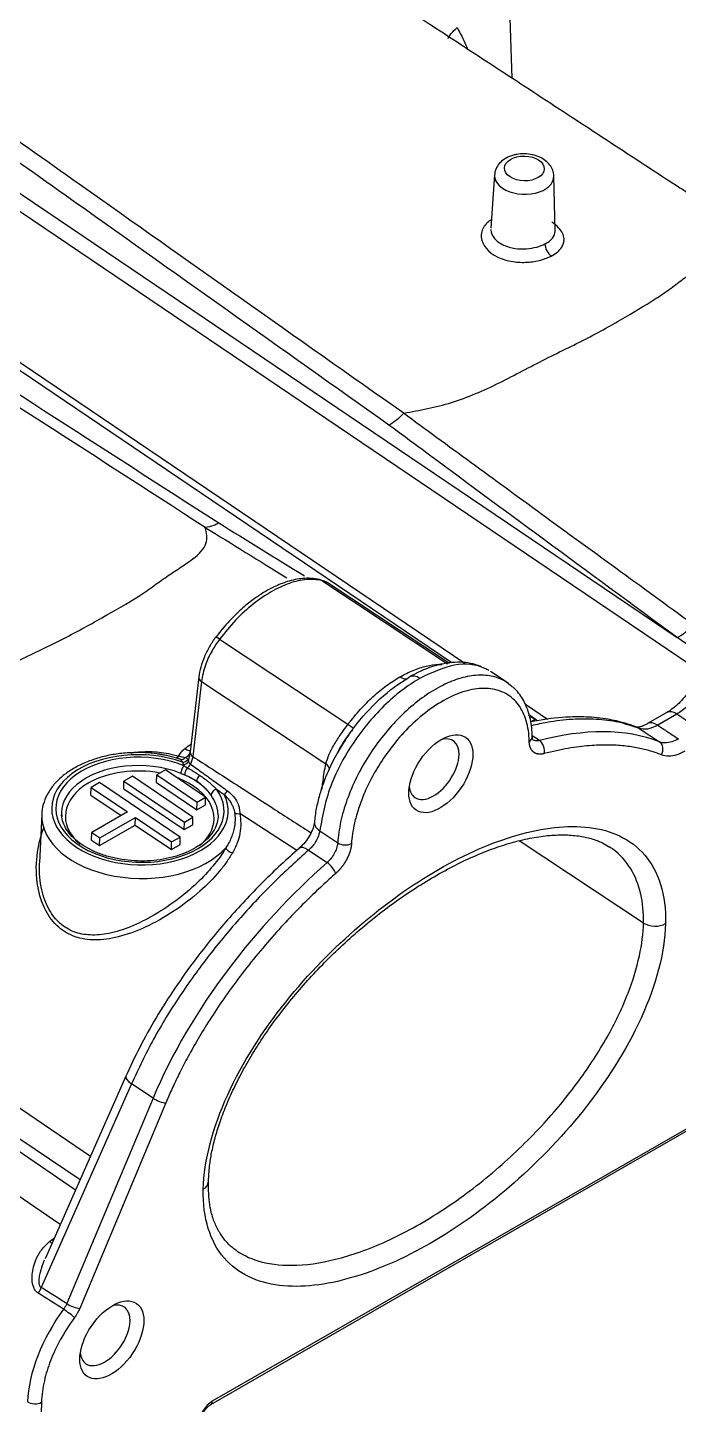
# Model space of a CAD drawing. Header units: millimetres. Extents: x -16190 to -8852, y -6844 to 7484.
# Drawn here: x -15997.5 to -15957.4, y 6532.1 to 6616.9 of the extents above; entities that cross this region are included whole.
import ezdxf

# ---------------------------------------------------------------- set-up
doc = ezdxf.new("R2010")
doc.units = ezdxf.units.MM
doc.layers.add('90', color=7, linetype='Continuous', true_color=0xffffff)

# ---------------------------------------------------------------- blocks, each defined once
blk = doc.blocks.new('54475777777')
at = {"layer": '90', "color": 7, "linetype": 'Continuous'}
for p, q in [((395.235, 501.385), (394.89, 511.781)), ((360.503, 501.868), (403.708, 472.659)), ((359.957, 501.301), (405.007, 470.846)), ((392.141, 471.359), (353.213, 497.677)), ((392.795, 471.333), (353.747, 497.731)), ((394.328, 496.441), (394.142, 493.689)), ((397.437, 493.539), (397.375, 496.372)), ((385.456, 475.594), (391.919, 471.317)), ((392.009, 471.334), (385.739, 475.484)), ((380.2, 472.573), (386.8, 468.204)), ((379.137, 470.636), (378.693, 466.785)), ((379.272, 470.404), (378.828, 466.552)), ((379.272, 470.404), (385.663, 466.174)), ((394.974, 470.351), (394.114, 470.92)), ((397.052, 468.455), (395.918, 469.222)), ((396.417, 468.468), (396.093, 468.688)), ((403.179, 468.811), (402.191, 468.243)), ((403.698, 468.724), (402.71, 468.156)), ((396.635, 467.369), (396.263, 467.615)), ((401.747, 467.992), (402.798, 467.3)), ((375.732, 465.535), (375.293, 465.282)), ((378.834, 463.437), (375.732, 465.535)), ((376.971, 465.213), (376.98, 465.605)), ((377.419, 465.858), (376.98, 465.605)), ((376.98, 465.605), (379.048, 464.207)), ((379.487, 464.459), (377.419, 465.858)), ((373.598, 464.567), (373.607, 464.96)), ((374.045, 465.212), (373.607, 464.96)), ((373.607, 464.96), (375.468, 463.701)), ((378.181, 462.416), (374.045, 465.212)), ((375.285, 464.89), (375.293, 465.282)), ((375.285, 464.89), (378.387, 462.793)), ((375.293, 465.282), (378.396, 463.185)), ((376.971, 465.213), (379.039, 463.815)), ((373.598, 464.567), (375.149, 463.518)), ((379.039, 463.815), (379.048, 464.207)), ((379.039, 463.815), (379.478, 464.067)), ((379.048, 464.207), (379.487, 464.459)), ((379.478, 464.067), (379.487, 464.459)), ((371.074, 463.586), (370.961, 461.089)), ((375.468, 463.701), (373.64, 462.651)), ((374.054, 462.371), (375.882, 463.422)), ((375.873, 463.029), (375.882, 463.422)), ((375.882, 463.422), (377.743, 462.163)), ((378.396, 463.185), (378.834, 463.437)), ((378.825, 463.045), (378.834, 463.437)), ((384.177, 461.728), (381.24, 463.625)), ((373.631, 462.258), (373.64, 462.651)), ((373.64, 462.651), (374.054, 462.371)), ((374.045, 461.978), (375.873, 463.029)), ((375.873, 463.029), (377.734, 461.771)), ((378.387, 462.793), (378.396, 463.185)), ((378.387, 462.793), (378.825, 463.045)), ((385.349, 462.725), (386.271, 462.115)), ((373.631, 462.258), (374.045, 461.978)), ((374.045, 461.978), (374.054, 462.371)), ((377.734, 461.771), (377.743, 462.163)), ((377.734, 461.771), (378.173, 462.023)), ((377.743, 462.163), (378.181, 462.416)), ((378.173, 462.023), (378.181, 462.416)), ((401.978, 457.998), (395.588, 462.216)), ((379.756, 433.267), (428.374, 461.214)), ((428.449, 461.376), (379.831, 433.429)), ((384.768, 461.732), (385.726, 461.098)), ((373.572, 446.012), (362.824, 453.297)), ((375.389, 450.122), (371.245, 440.746)), ((375.675, 449.735), (371.049, 439.27)), ((376.786, 449), (375.675, 449.735)), ((376.786, 449), (372.361, 438.445)), ((377.447, 448.757), (373.023, 438.202)), ((373.038, 444.803), (369.16, 447.433)), ((372.808, 444.282), (368.86, 446.959)), ((372.024, 442.509), (367.03, 445.907)), ((371.057, 433.376), (370.83, 425.93))]:
    blk.add_line(p, q, dxfattribs=at)
for centre, major_axis, ratio in [((395.86, 496.759), (-1.022, 0.023), 0.624166), ((391.567, 465.666), (-1.266, -1.873), 0.560789), ((374.672, 436.584), (-1.266, -1.873), 0.560789)]:
    blk.add_ellipse(centre, major_axis=major_axis, ratio=ratio, dxfattribs=at)
for centre, major_axis, ratio, start_param, end_param in [((395.851, 496.38), (-1.524, 0.035), 0.624166, 0, 0.7702), ((395.851, 496.38), (-1.524, 0.035), 0.624166, 6.254243, 6.283185), ((395.851, 496.38), (-1.524, 0.035), 0.624166, 0.7702, 3.169592), ((397.263, 492.663), (-0.235, 0.444), 0.568297, 0.786096, 2.334232), ((385.234, 475.152), (-0.112, -0.49), 0.815362, 2.846718, 3.183054), ((403.744, 474.229), (-1.19, -1.62), 0.583177, 0.876261, 1.441621), ((380.415, 472.382), (0.402, -0.302), 0.055573, 2.177706, 3.144627), ((379.636, 470.579), (0.499, -0.058), 0.584057, 3.143863, 3.965655), ((389.478, 471.273), (-0.401, 0.697), 0.543997, 2.314977, 2.970934), ((396.453, 470.038), (1.062, 1.706), 0.537408, 3.806234, 3.974853), ((402.692, 467.371), (0.501, -0.871), 0.543997, 2.30276, 3.142429), ((403.68, 467.939), (0.501, -0.871), 0.543997, 2.30276, 3.163739), ((386.456, 468.509), (-0.642, 0.484), 0.054582, 2.177785, 3.125672), ((391.223, 465.899), (-0.985, -1.457), 0.560789, 2.424716, 3.739865), ((395.766, 467.556), (-0.502, -0.009), 0.647413, 2.314733, 3.139387), ((401.25, 467.124), (-0.371, -0.934), 0.831757, 2.971773, 3.225625), ((376.113, 463.814), (4.53, -0.103), 0.624166, 1.079011, 6.601714), ((378.316, 467.521), (-0.491, 0.636), 0.415239, 2.261146, 2.817836), ((396.527, 466.93), (0.127, -0.486), 0.697952, 0.899581, 2.482098), ((402.549, 466.866), (-0.189, -0.466), 0.82216, 1.398099, 2.977954), ((376.113, 463.814), (4.32, -0.098), 0.624166, 1.033101, 6.722603), ((376.108, 463.578), (4.019, -0.091), 0.624166, 1.033097, 2.524281), ((378.054, 466.78), (0.086, 0.289), 0.43356, 3.258313, 4.051573), ((378.249, 466.682), (0.234, 0.191), 0.888767, 3.893502, 4.8344), ((378.314, 466.493), (0.294, 0.068), 0.771438, 4.516748, 5.575032), ((378.354, 466.371), (0.278, 0.117), 0.752301, 4.386611, 5.511535), ((377.921, 466.986), (-0.767, 0.24), 0.645488, 2.503538, 3.164939), ((378.519, 466.178), (0.172, 0.248), 0.568379, 4.18525, 5.029981), ((379.192, 466.727), (0.499, -0.058), 0.584057, 3.141602, 3.965656), ((385.081, 465.894), (-0.787, 0.165), 0.634335, 3.51835, 4.021388), ((391.223, 465.899), (-0.985, -1.457), 0.560789, 0.853919, 2.424716), ((376.104, 463.421), (3.818, -0.087), 0.624166, 1.308885, 2.339229), ((376.104, 463.421), (3.818, -0.087), 0.624166, 0.957616, 1.065314), ((378.373, 465.844), (0.112, 0.28), 0.400145, 0.749215, 2.320018), ((376.108, 463.578), (4.019, -0.091), 0.624166, 0.439417, 0.975546), ((378.589, 465.76), (0.115, 0.279), 0.463933, 0.931785, 2.332257), ((379.252, 465.415), (0.168, 0.251), 0.564359, 1.20902, 2.422148), ((376.104, 463.421), (3.818, -0.087), 0.624166, 2.339229, 3.790547), ((376.108, 463.578), (4.019, -0.091), 0.624166, 2.524281, 3.230313), ((376.104, 463.421), (3.818, -0.087), 0.624166, 0.7702, 0.957616), ((376.104, 463.421), (3.818, -0.087), 0.624166, 0, 0.7702), ((380.044, 464.636), (0.245, 0.176), 0.707068, 1.081484, 2.652281), ((380.441, 464.837), (0.173, 0.247), 0.570845, 4.00521, 4.908581), ((391.223, 465.899), (-0.985, -1.457), 0.560789, 5.684903, 6.283185), ((376.108, 463.578), (4.019, -0.091), 0.624166, 0.060976, 0.439417), ((391.223, 465.899), (-0.985, -1.457), 0.560789, 0, 0.853919), ((376.105, 463.428), (5.032, -0.114), 0.624166, 3.130937, 5.799741), ((376.104, 463.421), (3.818, -0.087), 0.624166, 5.660187, 6.283185), ((381.186, 463.825), (0.296, 0.058), 0.687063, 3.815058, 4.76128), ((386.079, 463.111), (1.001, -0.086), 0.614189, 3.14836, 3.949676), ((384.965, 461.092), (0.661, -0.757), 0.341626, 2.225256, 3.147405), ((386.636, 462.308), (0.502, -0.031), 0.59972, 3.935332, 5.506664), ((380.792, 461.777), (0.259, -0.154), 0.463023, 3.577205, 5.259087), ((385.825, 460.778), (0.333, -0.376), 0.345844, 0.640591, 2.223109), ((402.556, 458.339), (0.804, -0.018), 0.624085, 3.924096, 5.482675), ((376.309, 449.715), (0.919, -0.406), 0.291135, 3.139574, 4.08844), ((377.102, 448.99), (0.463, -0.194), 0.278295, 4.082946, 5.659718), ((378.815, 444.692), (0.804, -0.018), 0.624247, 5.482504, 6.29954), ((371.353, 442.185), (-0.499, 0.63), 0.399068, 2.246747, 2.50444), ((370.543, 439.286), (-0.427, -0.681), 0.573986, 1.482748, 1.894174), ((372.409, 437.966), (0.404, -0.299), 0.063496, 0.596708, 2.185642), ((372.678, 438.435), (0.463, -0.194), 0.278295, 4.082946, 5.659718), ((374.327, 436.817), (-0.985, -1.457), 0.560789, 2.424716, 3.739865), ((374.327, 436.817), (-0.985, -1.457), 0.560789, 0.853919, 2.424716), ((374.327, 436.817), (-0.985, -1.457), 0.560789, 5.684903, 6.283185), ((374.327, 436.817), (-0.985, -1.457), 0.560789, 0, 0.853919), ((370.712, 433.609), (0.502, -0.015), 0.619489, 3.90259, 5.487454), ((379.815, 432.722), (0.507, 0.749), 0.560789, 0.85392, 2.424716), ((379.555, 433.615), (0.2, -0.349), 0.543997, 0.007729, 0.731964)]:
    blk.add_ellipse(centre, major_axis=major_axis, ratio=ratio, start_param=start_param, end_param=end_param, dxfattribs=at)
for points, degree in [([(403.331, 496.084), (389.345, 505.241)], 1), ([(408.047, 493.063), (403.251, 496.136)], 1), ([(389.656, 484.178), (389.427, 483.924), (389.166, 483.714), (388.906, 483.575)], 3), ([(404.527, 473.333), (401.828, 475.294), (396.65, 479.064), (391.91, 482.528), (389.65, 484.183)], 3), ([(389.677, 484.188), (389.67, 484.185), (389.663, 484.181), (389.656, 484.178)], 3), ([(379.47, 478.322), (380.838, 477.474), (382.235, 476.607), (383.661, 475.722)], 3), ([(380.162, 478.548), (381.601, 477.661), (383.069, 476.752), (384.569, 475.824)], 3), ([(385.72, 475.493), (385.638, 475.537), (385.547, 475.566), (385.456, 475.594)], 3), ([(405.45, 471.447), (404.869, 471.852), (404.289, 472.256), (403.708, 472.659)], 3), ([(387.097, 468.024), (387.919, 469.114), (388.926, 470.035), (389.921, 470.607)], 3), ([(389.976, 470.646), (389.956, 470.635), (389.938, 470.622), (389.921, 470.607)], 3), ([(390.486, 470.566), (390.313, 470.68), (390.112, 470.719), (389.976, 470.646)], 3), ([(395.065, 470.265), (394.947, 470.369)], 1), ([(396.11, 467.323), (396.103, 467.716), (395.999, 468.417), (395.598, 469.247), (394.969, 469.813), (394.149, 470.081), (393.183, 470.037), (392.127, 469.683), (391.032, 469.036), (389.987, 468.147), (389.119, 467.172), (388.444, 466.218), (387.936, 465.326), (387.562, 464.51), (387.301, 463.779), (387.127, 463.132), (387.024, 462.565), (386.99, 462.231), (386.98, 462.075)], 3), ([(395.064, 470.288), (395.035, 470.31), (395.005, 470.331), (394.974, 470.351)], 3), ([(396.078, 468.68), (396.191, 468.609), (396.304, 468.539), (396.417, 468.468)], 3), ([(396.417, 468.468), (396.457, 468.443), (396.496, 468.417), (396.536, 468.391)], 3), ([(402.19, 468.242), (401.723, 467.982), (401.553, 468.081)], 2), ([(404.731, 468.007), (404.621, 468.084), (404.398, 468.239), (404.053, 468.478), (403.817, 468.642), (403.698, 468.724)], 3), ([(386.893, 467.741), (386.961, 467.835), (387.029, 467.93), (387.097, 468.024)], 3), ([(396.299, 467.405), (396.279, 467.402), (396.268, 467.565)], 2), ([(402.798, 467.3), (401.059, 468.006), (398.908, 467.962), (396.635, 467.369)], 3), ([(402.71, 468.156), (402.881, 468.043), (403.23, 467.814), (403.59, 467.577), (403.773, 467.456)], 3), ([(378.425, 466.958), (378.53, 467.036), (378.634, 467.113), (378.739, 467.191)], 3), ([(378.615, 466.31), (378.669, 466.534), (378.675, 466.7), (378.703, 466.827)], 3), ([(402.894, 466.633), (402.717, 466.705), (402.342, 466.837), (401.724, 466.993), (400.995, 467.106), (400.167, 467.154), (399.217, 467.122), (398.134, 466.988), (397.31, 466.811), (396.872, 466.697)], 3), ([(404.109, 466.831), (403.965, 466.748), (403.683, 466.621), (403.27, 466.545), (403.014, 466.584), (402.894, 466.633)], 3), ([(377.011, 466.682), (377.16, 466.665), (377.308, 466.643), (377.453, 466.615)], 3), ([(377.984, 466.488), (378.003, 466.483), (378.038, 466.472), (378.082, 466.457), (378.121, 466.442), (378.157, 466.425), (378.182, 466.409), (378.194, 466.401)], 3), ([(378.309, 466.257), (378.312, 466.244), (378.32, 466.216), (378.333, 466.176), (378.343, 466.149), (378.349, 466.136)], 3), ([(378.349, 466.136), (378.353, 466.126), (378.362, 466.107), (378.373, 466.089), (378.379, 466.079)], 3), ([(378.572, 466.397), (378.576, 466.388), (378.584, 466.369), (378.599, 466.339), (378.609, 466.319), (378.615, 466.31)], 3), ([(378.694, 466.739), (378.657, 466.573)], 1), ([(378.828, 466.552), (378.813, 466.437), (378.772, 466.301), (378.706, 466.163)], 3), ([(378.706, 466.163), (378.917, 466.012), (379.339, 465.709), (379.974, 465.251), (380.4, 464.943), (380.613, 464.788)], 3), ([(378.379, 466.079), (378.437, 466.043), (378.496, 466.006), (378.554, 465.969)], 3), ([(378.554, 465.969), (378.62, 465.934), (378.754, 465.86), (378.958, 465.739), (379.105, 465.643), (379.18, 465.592)], 3), ([(379.18, 465.592), (379.24, 465.551), (379.355, 465.469), (379.511, 465.349), (379.65, 465.236), (379.781, 465.123), (379.911, 465.005), (380.003, 464.917), (380.049, 464.872)], 3), ([(380.049, 464.872), (380.114, 464.827), (380.242, 464.737), (380.371, 464.647), (380.436, 464.601)], 3), ([(400.221, 461.914), (400.211, 461.921), (400.2, 461.927), (400.19, 461.934)], 3), ([(386.17, 460.545), (385.955, 460.355), (385.493, 459.937), (384.693, 459.174), (383.819, 458.285), (382.897, 457.277), (381.949, 456.157), (381.02, 454.959), (380.203, 453.804), (379.524, 452.76), (378.951, 451.8), (378.467, 450.921), (378.061, 450.12), (377.722, 449.397), (377.533, 448.962), (377.447, 448.757)], 3), ([(372.361, 438.445), (372.157, 438.574), (371.734, 438.84), (371.282, 439.124), (371.049, 439.27)], 3), ([(372.192, 438.159), (371.759, 438.433), (371.327, 438.707), (370.894, 438.982)], 3), ([(372.192, 438.159), (371.093, 436.675), (370.386, 434.858), (370.342, 433.406)], 3), ([(372.361, 438.445), (372.35, 438.421), (372.327, 438.371), (372.287, 438.298), (372.242, 438.228), (372.209, 438.182), (372.192, 438.159)], 3), ([(373.023, 438.202), (373, 438.148), (372.949, 438.04), (372.859, 437.883), (372.791, 437.782), (372.754, 437.733)], 3), ([(372.754, 437.733), (372.465, 437.343), (371.982, 436.571), (371.496, 435.505), (371.18, 434.496), (371.068, 433.749), (371.057, 433.376)], 3)]:
    blk.add_open_spline(points, degree=degree, dxfattribs=at)
for points, degree, knots in [([(391.95, 503.438), (391.969, 503.49), (392.069, 503.692), (392.26, 503.867), (392.403, 503.997)], 3, [0, 0, 0, 0, 0.252022, 1, 1, 1, 1]), ([(392.402, 503.997), (392.565, 503.7), (392.753, 503.353), (392.903, 502.993), (392.923, 502.942)], 3, [0, 0, 0, 0, 0.859037, 1, 1, 1, 1]), ([(362.671, 503.27), (366.111, 500.835), (369.552, 498.402), (378.552, 492.04), (384.113, 488.113), (389.677, 484.188)], 3, [0, 0, 0, 0, 0.382475, 0.382475, 1, 1, 1, 1]), ([(388.906, 483.575), (383.358, 487.51), (377.813, 491.446), (368.837, 497.826), (365.404, 500.269), (361.972, 502.712)], 3, [0, 0, 0, 0, 0.617318, 0.617318, 1, 1, 1, 1]), ([(395.308, 497.442), (395.235, 497.423), (395.035, 497.357), (394.754, 497.202), (394.511, 496.961), (394.368, 496.702), (394.339, 496.524), (394.336, 496.442)], 3, [0, 0, 0, 0, 0.140465, 0.400195, 0.623759, 0.834947, 1, 1, 1, 1]), ([(397.373, 496.372), (397.37, 496.476), (397.335, 496.672), (397.183, 496.944), (396.952, 497.172), (396.648, 497.352), (396.28, 497.472), (395.873, 497.52), (395.543, 497.495), (395.36, 497.455), (395.308, 497.442)], 3, [0, 0, 0, 0, 0.122161, 0.245321, 0.371848, 0.506995, 0.649762, 0.794965, 0.941375, 1, 1, 1, 1]), ([(379.465, 478.318), (373.486, 482.178), (367.505, 486.036), (358.043, 492.132), (354.565, 494.372), (351.086, 496.61)], 3, [0, 0, 0, 0, 0.632539, 0.632539, 1, 1, 1, 1]), ([(351.744, 496.832), (355.23, 494.594), (358.715, 492.354), (368.191, 486.261), (374.178, 482.406), (380.162, 478.548)], 3, [0, 0, 0, 0, 0.367659, 0.367659, 1, 1, 1, 1]), ([(389.677, 484.188), (390.079, 484.262), (390.886, 484.409), (392.544, 484.818), (394.618, 485.724), (396.93, 486.997), (399.291, 488.098), (401.29, 489.27), (402.747, 490.134), (403.643, 490.8), (404.147, 491.177), (404.564, 491.443), (404.975, 491.697), (405.635, 492.147), (405.988, 492.908), (405.725, 493.703), (405.502, 494.137), (405.411, 494.281)], 3, [0, 0, 0, 0, 0.045321, 0.090993, 0.184235, 0.279988, 0.375965, 0.471021, 0.563142, 0.607357, 0.651144, 0.673115, 0.695213, 0.74007, 0.836109, 0.944074, 1, 1, 1, 1]), ([(394.132, 494.111), (394.09, 494.083), (393.957, 493.987), (393.786, 493.789), (393.656, 493.516), (393.597, 492.939), (394.162, 492.256), (395.221, 491.95), (396.009, 491.916), (396.709, 492.024), (397.07, 492.183), (397.243, 492.26)], 3, [0, 0, 0, 0, 0.030177, 0.100006, 0.172611, 0.245479, 0.531293, 0.668888, 0.785826, 0.897352, 1, 1, 1, 1]), ([(397.243, 492.26), (397.354, 492.326), (397.579, 492.461), (397.748, 492.662), (397.835, 492.819), (397.888, 492.96), (397.922, 493.26), (397.735, 493.645), (397.405, 493.912), (397.267, 494)], 3, [0, 0, 0, 0, 0.142797, 0.291291, 0.348671, 0.406172, 0.521048, 0.826577, 1, 1, 1, 1]), ([(394.141, 493.622), (394.141, 493.616), (394.149, 493.459), (394.277, 493.149), (394.741, 492.803), (395.349, 492.631), (395.959, 492.614), (396.502, 492.701), (396.783, 492.824), (396.918, 492.883)], 3, [0, 0, 0, 0, 0.006864, 0.196652, 0.386448, 0.565023, 0.717807, 0.864669, 1, 1, 1, 1]), ([(396.918, 492.883), (396.992, 492.925), (397.146, 493.014), (397.369, 493.23), (397.447, 493.433), (397.435, 493.577), (397.433, 493.593)], 3, [0, 0, 0, 0, 0.219277, 0.459261, 0.937864, 1, 1, 1, 1]), ([(403.708, 472.659), (401.356, 474.387), (396.82, 477.724), (392.026, 481.265), (389.466, 483.16), (388.906, 483.575)], 3, [0, 0, 0, 0, 0.437815, 0.875629, 1, 1, 1, 1]), ([(365.491, 469.53), (366.154, 469.713), (367.241, 470.08), (368.643, 470.807), (369.769, 471.437), (370.918, 471.988), (372.448, 472.712), (374.205, 473.701), (375.816, 474.611), (376.859, 475.34), (377.562, 475.85), (378.249, 476.294), (379.043, 476.83), (379.531, 477.351), (379.569, 477.91), (379.5, 478.182), (379.465, 478.318)], 3, [0, 0, 0, 0, 0.08944, 0.146934, 0.203636, 0.259409, 0.31524, 0.430724, 0.547863, 0.606164, 0.66435, 0.722108, 0.779102, 0.890398, 0.94532, 1, 1, 1, 1]), ([(379.47, 478.322), (379.468, 478.322), (379.467, 478.322), (379.465, 478.321), (379.465, 478.32), (379.465, 478.319), (379.465, 478.318), (379.465, 478.318)], 3, [0, 0, 0, 0, 0.313798, 0.313798, 0.72875, 0.72875, 1, 1, 1, 1]), ([(380.162, 478.548), (380.148, 478.54), (380.134, 478.531), (380.05, 478.482), (379.98, 478.447), (379.757, 478.353), (379.605, 478.32), (379.47, 478.322)], 3, [0, 0, 0, 0, 0.058686, 0.058686, 0.345305, 0.345305, 1, 1, 1, 1]), ([(385.329, 475.645), (385.056, 475.704), (384.53, 475.735), (383.732, 475.572), (383.053, 475.302), (382.484, 474.993), (381.945, 474.634), (381.354, 474.163), (380.67, 473.5), (380.219, 472.959), (379.987, 472.648)], 3, [0, 0, 0, 0, 0.169276, 0.313356, 0.432588, 0.527446, 0.61283, 0.719592, 0.848685, 1, 1, 1, 1]), ([(385.456, 475.594), (385.201, 475.627), (384.689, 475.692), (383.797, 475.48), (382.862, 475.052), (381.92, 474.402), (381.007, 473.575), (380.469, 472.907), (380.2, 472.573)], 3, [0, 0, 0, 0, 0.166677, 0.333344, 0.500005, 0.666664, 0.833328, 1, 1, 1, 1]), ([(380.013, 472.684), (379.894, 472.525), (379.678, 472.199), (379.413, 471.674), (379.224, 471.142), (379.157, 470.803), (379.137, 470.636)], 3, [0, 0, 0, 0, 0.247832, 0.4971, 0.747815, 1, 1, 1, 1]), ([(380.2, 472.573), (380.067, 472.38), (379.775, 471.956), (379.422, 471.196), (379.325, 470.681), (379.272, 470.404)], 3, [0, 0, 0, 0, 0.276807, 0.610203, 1, 1, 1, 1]), ([(389.47, 470.64), (389.698, 470.761), (390.159, 471.004), (390.831, 471.214), (391.321, 471.287), (391.578, 471.279), (391.634, 471.275)], 3, [0, 0, 0, 0, 0.298616, 0.602628, 0.912046, 1, 1, 1, 1]), ([(393.661, 471.157), (393.556, 471.203), (393.133, 471.356), (392.294, 471.442), (391.126, 471.217), (390.335, 470.857), (389.93, 470.62)], 3, [0, 0, 0, 0, 0.101082, 0.392739, 0.692969, 1, 1, 1, 1]), ([(394.04, 470.967), (393.973, 471.007), (393.475, 471.269), (392.337, 471.423), (391.092, 470.847), (390.486, 470.566)], 3, [0, 0, 0, 0, 0.077359, 0.550381, 1, 1, 1, 1]), ([(390.486, 470.566), (390.178, 470.372), (389.555, 469.979), (388.631, 469.164), (387.743, 468.192), (386.787, 466.871), (385.756, 464.959), (385.497, 463.536), (385.349, 462.725)], 3, [0, 0, 0, 0, 0.12233, 0.248077, 0.377244, 0.509835, 0.720518, 1, 1, 1, 1]), ([(394.974, 470.351), (394.885, 470.41), (394.578, 470.581), (393.984, 470.746), (393.154, 470.73), (392.252, 470.495), (391.312, 470.049), (390.367, 469.41), (389.453, 468.601), (388.602, 467.65), (387.846, 466.594), (387.211, 465.469), (386.724, 464.319), (386.386, 463.176), (386.309, 462.469), (386.271, 462.115)], 3, [0, 0, 0, 0, 0.035663, 0.116051, 0.196444, 0.276841, 0.357244, 0.437649, 0.518048, 0.598424, 0.678775, 0.759103, 0.839413, 0.919711, 1, 1, 1, 1]), ([(386.8, 468.204), (387.007, 468.462), (387.416, 468.975), (388.091, 469.639), (388.779, 470.211), (389.241, 470.498), (389.47, 470.64)], 3, [0, 0, 0, 0, 0.256988, 0.509312, 0.756981, 1, 1, 1, 1]), ([(396.268, 467.565), (396.262, 467.878), (396.198, 468.469), (395.939, 469.257), (395.557, 469.869), (395.227, 470.157), (395.065, 470.265)], 3, [0, 0, 0, 0, 0.261699, 0.525536, 0.790693, 1, 1, 1, 1]), ([(404.347, 469.948), (404.262, 469.823), (404.083, 469.586), (403.788, 469.269), (403.483, 469.005), (403.28, 468.869), (403.179, 468.81)], 3, [0, 0, 0, 0, 0.253942, 0.505258, 0.75394, 1, 1, 1, 1]), ([(404.695, 469.687), (404.545, 469.491), (404.242, 469.095), (403.881, 468.849), (403.698, 468.724)], 3, [0, 0, 0, 0, 0.49477, 1, 1, 1, 1]), ([(401.588, 468.068), (401.223, 468.211), (400.49, 468.43), (399.342, 468.585), (398.066, 468.598), (397.011, 468.483), (396.332, 468.358), (396.191, 468.33)], 3, [0, 0, 0, 0, 0.235883, 0.454861, 0.657007, 0.928944, 1, 1, 1, 1]), ([(401.747, 467.992), (401.401, 468.109), (400.71, 468.343), (399.556, 468.485), (398.33, 468.479), (397.213, 468.351), (396.498, 468.197), (396.228, 468.134)], 3, [0, 0, 0, 0, 0.215691, 0.43184, 0.649114, 0.86807, 1, 1, 1, 1]), ([(387.027, 467.924), (386.896, 467.75), (386.622, 467.361), (386.191, 466.649), (385.716, 465.703), (385.366, 464.737), (385.156, 463.854), (385.092, 463.387), (385.074, 463.148)], 3, [0, 0, 0, 0, 0.117091, 0.257237, 0.450325, 0.697276, 0.84172, 1, 1, 1, 1]), ([(385.663, 466.174), (385.713, 466.336), (385.82, 466.678), (386.119, 467.223), (386.459, 467.745), (386.697, 468.065), (386.8, 468.204)], 3, [0, 0, 0, 0, 0.252207, 0.533931, 0.798249, 1, 1, 1, 1]), ([(386.334, 466.874), (386.421, 467.027), (386.599, 467.319), (386.797, 467.605), (386.893, 467.741)], 3, [0, 0, 0, 0, 0.520767, 1, 1, 1, 1]), ([(386.551, 467.236), (386.589, 467.297), (386.694, 467.458), (386.807, 467.617), (386.88, 467.716)], 3, [0, 0, 0, 0, 0.379094, 1, 1, 1, 1]), ([(402.71, 468.156), (402.527, 468.071), (402.165, 467.901), (401.885, 467.962), (401.747, 467.992)], 3, [0, 0, 0, 0, 0.505128, 1, 1, 1, 1]), ([(378.101, 466.573), (378.141, 466.643), (378.221, 466.783), (378.357, 466.9), (378.425, 466.958)], 3, [0, 0, 0, 0, 0.500124, 1, 1, 1, 1]), ([(396.872, 466.697), (396.709, 466.655), (396.434, 466.697), (396.333, 466.777), (396.23, 466.86), (396.114, 467.136), (396.11, 467.323)], 2, [0, 0, 0, 0.25, 0.5, 0.5, 0.75, 1, 1, 1]), ([(396.635, 467.369), (396.564, 467.35), (396.446, 467.341), (396.348, 467.375), (396.312, 467.397)], 3, [0, 0, 0, 0, 0.575869, 1, 1, 1, 1]), ([(403.773, 467.456), (403.658, 467.391), (403.425, 467.287), (403.089, 467.228), (402.889, 467.263), (402.798, 467.3)], 3, [0, 0, 0, 0, 0.319593, 0.648568, 1, 1, 1, 1]), ([(377.451, 466.611), (377.25, 466.652), (376.806, 466.723), (376.101, 466.764), (375.358, 466.738), (374.63, 466.641), (373.933, 466.474), (373.28, 466.239), (372.687, 465.941), (372.166, 465.582), (371.732, 465.169), (371.396, 464.711), (371.178, 464.221), (371.078, 463.835), (371.082, 463.619), (371.084, 463.574)], 3, [0, 0, 0, 0, 0.069663, 0.152324, 0.235002, 0.317771, 0.40071, 0.483907, 0.567412, 0.651186, 0.734884, 0.81786, 0.899309, 0.978776, 1, 1, 1, 1]), ([(375.646, 466.733), (375.669, 466.737), (375.829, 466.762), (376.145, 466.798), (376.622, 466.81), (377.096, 466.781), (377.575, 466.711), (377.923, 466.626), (378.101, 466.573)], 3, [0, 0, 0, 0, 0.031383, 0.225107, 0.41883, 0.612553, 0.806277, 1, 1, 1, 1]), ([(377.453, 466.615), (377.46, 466.614), (377.641, 466.579), (377.818, 466.536), (377.984, 466.488)], 3, [0, 0, 0, 0, 0.039203, 1, 1, 1, 1]), ([(378.101, 466.573), (378.17, 466.557), (378.309, 466.525), (378.399, 466.508), (378.445, 466.499)], 3, [0, 0, 0, 0, 0.492027, 1, 1, 1, 1]), ([(378.194, 466.401), (378.207, 466.39), (378.233, 466.367), (378.269, 466.321), (378.295, 466.28), (378.309, 466.257)], 3, [0, 0, 0, 0, 0.30099, 0.63152, 1, 1, 1, 1]), ([(378.445, 466.499), (378.473, 466.492), (378.529, 466.477), (378.557, 466.424), (378.572, 466.397)], 3, [0, 0, 0, 0, 0.492637, 1, 1, 1, 1]), ([(378.615, 466.31), (378.622, 466.282), (378.637, 466.224), (378.683, 466.184), (378.706, 466.163)], 3, [0, 0, 0, 0, 0.486828, 1, 1, 1, 1]), ([(378.828, 466.552), (379.48, 466.131), (380.819, 465.267), (382.842, 463.961), (384.222, 463.07), (384.879, 462.646)], 3, [0, 0, 0, 0, 0.348015, 0.69603, 1, 1, 1, 1]), ([(385.463, 464.87), (385.466, 464.893), (385.484, 465.035), (385.52, 465.313), (385.58, 465.728), (385.632, 466.024), (385.663, 466.174)], 3, [0, 0, 0, 0, 0.061538, 0.374358, 0.687179, 1, 1, 1, 1]), ([(378.215, 465.686), (378.249, 465.672), (378.299, 465.652), (378.363, 465.627), (378.394, 465.615), (378.409, 465.61)], 3, [0, 0, 0, 0, 0.516627, 0.763247, 1, 1, 1, 1]), ([(378.409, 465.61), (378.463, 465.587), (378.57, 465.544), (378.783, 465.444), (378.931, 465.352), (379.033, 465.289)], 3, [0, 0, 0, 0, 0.242718, 0.47697, 1, 1, 1, 1]), ([(379.033, 465.289), (379.088, 465.252), (379.191, 465.178), (379.33, 465.06), (379.453, 464.943), (379.565, 464.823), (379.671, 464.696), (379.737, 464.608), (379.769, 464.563)], 3, [0, 0, 0, 0, 0.181581, 0.351127, 0.509308, 0.66349, 0.823824, 1, 1, 1, 1]), ([(380.613, 464.788), (380.717, 464.702), (380.921, 464.533), (381.124, 464.207), (381.232, 463.891), (381.237, 463.709), (381.24, 463.625)], 3, [0, 0, 0, 0, 0.292527, 0.574792, 0.801827, 1, 1, 1, 1]), ([(380.436, 464.601), (380.497, 464.543), (380.607, 464.427), (380.742, 464.247), (380.842, 464.078), (380.912, 463.922), (380.957, 463.781), (380.974, 463.694), (380.979, 463.653)], 3, [0, 0, 0, 0, 0.219759, 0.414332, 0.586806, 0.739906, 0.876611, 1, 1, 1, 1]), ([(380.115, 463.622), (380.12, 463.594), (380.144, 463.437), (380.092, 463.153), (379.942, 462.774), (379.678, 462.413), (379.319, 462.084), (378.875, 461.794), (378.357, 461.553), (377.778, 461.366), (377.153, 461.239), (376.499, 461.177), (375.834, 461.18), (375.176, 461.251), (374.544, 461.385), (373.956, 461.579), (373.428, 461.826), (372.974, 462.118), (372.607, 462.445), (372.33, 462.796), (372.16, 463.161), (372.085, 463.422), (372.094, 463.561), (372.096, 463.576)], 3, [0, 0, 0, 0, 0.011917, 0.066097, 0.120699, 0.173861, 0.225753, 0.277046, 0.32817, 0.379285, 0.430464, 0.481715, 0.533012, 0.584311, 0.635554, 0.686694, 0.737695, 0.788548, 0.839313, 0.890116, 0.941309, 0.993517, 1, 1, 1, 1]), ([(380.979, 463.653), (380.993, 463.55), (381.007, 463.344), (380.987, 463.036), (380.929, 462.739), (380.837, 462.451), (380.708, 462.161), (380.594, 461.967), (380.527, 461.867)], 3, [0, 0, 0, 0, 0.177952, 0.349177, 0.515669, 0.671125, 0.827306, 1, 1, 1, 1]), ([(381.24, 463.625), (381.265, 463.457), (381.314, 463.124), (381.263, 462.615), (381.131, 462.102), (380.956, 461.768), (380.866, 461.595)], 3, [0, 0, 0, 0, 0.26069, 0.515041, 0.747484, 1, 1, 1, 1]), ([(380.866, 461.595), (380.766, 461.435), (380.564, 461.115), (380.037, 460.443), (379.17, 459.561), (377.866, 458.569), (376.434, 457.76), (375.052, 457.252), (373.83, 457.076), (372.775, 457.232), (371.883, 457.743), (371.192, 458.648), (370.787, 459.935), (370.763, 461.416), (371.004, 462.424), (371.176, 462.889)], 3, [0, 0, 0, 0, 0.035772, 0.071954, 0.154857, 0.249755, 0.348282, 0.437738, 0.515989, 0.586215, 0.654218, 0.727763, 0.812739, 0.910412, 1, 1, 1, 1]), ([(379.367, 444.319), (379.401, 445.811), (379.859, 447.495), (381.387, 450.853), (382.434, 452.474), (384.766, 455.395), (386.063, 456.712), (388.717, 458.99), (390.074, 459.956), (392.829, 461.54), (394.175, 462.13), (396.8, 462.886), (398.066, 463.045), (400.328, 462.766), (401.336, 462.317), (402.744, 460.659), (403.142, 459.458), (403.108, 457.966)], 3, [0, 0, 0, 0, 0.125, 0.125, 0.25, 0.25, 0.375, 0.375, 0.5, 0.5, 0.625, 0.625, 0.75, 0.75, 0.875, 0.875, 1, 1, 1, 1]), ([(385.078, 463.197), (385.068, 463.092), (385.02, 462.874), (384.854, 462.507), (384.605, 462.145), (384.406, 461.939), (384.296, 461.843)], 3, [0, 0, 0, 0, 0.242676, 0.490322, 0.742831, 1, 1, 1, 1]), ([(385.349, 462.725), (385.325, 462.614), (385.283, 462.421), (385.123, 462.135), (384.955, 461.907), (384.829, 461.79), (384.768, 461.732)], 3, [0, 0, 0, 0, 0.32672, 0.570594, 0.791269, 1, 1, 1, 1]), ([(379.642, 444.684), (379.642, 444.739), (379.646, 445.037), (379.691, 445.561), (379.806, 446.292), (379.993, 447.043), (380.249, 447.862), (380.581, 448.728), (380.996, 449.645), (381.482, 450.576), (382.036, 451.516), (382.66, 452.461), (383.352, 453.408), (384.113, 454.353), (384.941, 455.291), (385.832, 456.215), (386.781, 457.117), (387.779, 457.982), (388.813, 458.795), (389.872, 459.547), (390.953, 460.232), (392.042, 460.845), (393.12, 461.37), (394.168, 461.799), (395.176, 462.13), (396.14, 462.363), (397.049, 462.5), (397.886, 462.54), (398.639, 462.487), (399.302, 462.345), (399.82, 462.154), (400.097, 461.986), (400.2, 461.914)], 3, [0, 0, 0, 0, 0.005975, 0.032464, 0.055188, 0.08034, 0.105026, 0.132981, 0.161619, 0.190939, 0.221062, 0.252212, 0.284543, 0.318224, 0.353348, 0.389925, 0.427882, 0.467288, 0.507221, 0.547804, 0.58913, 0.631147, 0.67302, 0.714122, 0.75454, 0.794378, 0.833776, 0.871818, 0.908359, 0.943594, 0.977946, 1, 1, 1, 1]), ([(386.271, 462.115), (386.265, 462.026), (386.227, 461.843), (386.107, 461.569), (385.94, 461.312), (385.802, 461.164), (385.726, 461.098)], 3, [0, 0, 0, 0, 0.270136, 0.509364, 0.740787, 1, 1, 1, 1]), ([(386.98, 462.075), (386.967, 461.87), (386.895, 461.646), (386.831, 461.45), (386.725, 461.252), (386.623, 461.062), (386.49, 460.89), (386.341, 460.696), (386.17, 460.545)], 2, [0, 0, 0, 0.25, 0.25, 0.5, 0.5, 0.75, 0.75, 1, 1, 1]), ([(401.978, 457.998), (401.99, 458.532), (401.888, 459.564), (401.364, 460.873), (400.715, 461.575), (400.284, 461.873), (400.221, 461.914)], 3, [0, 0, 0, 0, 0.291735, 0.602204, 0.942438, 1, 1, 1, 1]), ([(380.527, 461.867), (380.366, 461.591), (379.96, 461.006), (379.147, 460.115), (378.096, 459.212), (376.894, 458.403), (375.678, 457.793), (374.558, 457.436), (373.57, 457.338), (372.711, 457.499), (371.977, 457.939), (371.393, 458.686), (371.012, 459.742), (370.942, 460.589), (370.96, 461.057), (370.961, 461.078)], 3, [0, 0, 0, 0, 0.072064, 0.153949, 0.247038, 0.347686, 0.443815, 0.52953, 0.605573, 0.67507, 0.743144, 0.81632, 0.899353, 0.995419, 1, 1, 1, 1]), ([(384.304, 461.846), (383.661, 461.288), (382.407, 460.119), (380.623, 458.213), (379.124, 456.372), (377.907, 454.67), (376.936, 453.142), (376.092, 451.624), (375.61, 450.62), (375.39, 450.122)], 3, [0, 0, 0, 0, 0.178806, 0.356725, 0.527773, 0.651583, 0.771561, 0.887701, 1, 1, 1, 1]), ([(384.768, 461.732), (384.172, 461.194), (382.983, 460.117), (381.274, 458.306), (379.646, 456.357), (378.137, 454.26), (376.765, 452.038), (376.04, 450.505), (375.675, 449.735)], 3, [0, 0, 0, 0, 0.164415, 0.328591, 0.49359, 0.660421, 0.829358, 1, 1, 1, 1]), ([(385.726, 461.098), (383.923, 459.503), (382.184, 457.655), (379.094, 453.553), (377.746, 451.291), (376.786, 449)], 3, [0, 0, 0, 0, 0.5, 0.5, 1, 1, 1, 1]), ([(403.108, 457.966), (403.073, 456.474), (402.615, 454.791), (401.086, 451.433), (400.039, 449.813), (397.707, 446.892), (396.411, 445.576), (393.757, 443.298), (392.4, 442.332), (389.646, 440.749), (388.3, 440.159), (385.676, 439.402), (384.41, 439.243), (382.148, 439.521), (381.139, 439.971), (379.731, 441.627), (379.333, 442.828), (379.367, 444.319)], 3, [0, 0, 0, 0, 0.125, 0.125, 0.25, 0.25, 0.375, 0.375, 0.5, 0.5, 0.625, 0.625, 0.75, 0.75, 0.875, 0.875, 1, 1, 1, 1]), ([(381.111, 441.145), (381.481, 440.897), (382.423, 440.49), (384.222, 440.332), (386.512, 440.728), (389.119, 441.725), (391.859, 443.3), (394.489, 445.314), (396.82, 447.575), (398.734, 449.906), (400.199, 452.186), (401.215, 454.333), (401.813, 456.287), (401.966, 457.465), (401.978, 457.998)], 3, [0, 0, 0, 0, 0.06654, 0.151003, 0.245938, 0.349925, 0.456552, 0.560527, 0.655443, 0.739894, 0.814541, 0.881494, 0.942591, 1, 1, 1, 1]), ([(381.099, 441.164), (381.063, 441.184), (380.862, 441.304), (380.575, 441.585), (380.232, 442.025), (379.966, 442.533), (379.779, 443.09), (379.671, 443.653), (379.635, 444.183), (379.638, 444.545), (379.643, 444.691)], 3, [0, 0, 0, 0, 0.036464, 0.211788, 0.363299, 0.523286, 0.675788, 0.792798, 0.919091, 1, 1, 1, 1]), ([(370.894, 438.982), (370.846, 439.02), (370.746, 439.098), (370.593, 439.382), (370.557, 439.782), (370.622, 440.25), (370.756, 440.686), (371.005, 441.187), (371.304, 441.476), (371.469, 441.636)], 3, [0, 0, 0, 0, 0.06571, 0.135544, 0.333791, 0.456792, 0.601115, 0.779893, 1, 1, 1, 1]), ([(371.469, 441.636), (371.56, 441.707), (371.654, 441.779), (371.745, 441.845), (371.752, 441.85)], 3, [0, 0, 0, 0, 0.919752, 1, 1, 1, 1]), ([(371.049, 439.27), (371.036, 439.277), (371.012, 439.295), (370.982, 439.334), (370.958, 439.389), (370.941, 439.461), (370.933, 439.551), (370.936, 439.659), (370.949, 439.784), (370.973, 439.924), (371.008, 440.076), (371.054, 440.241), (371.113, 440.419), (371.17, 440.57), (371.208, 440.66), (371.22, 440.688)], 3, [0, 0, 0, 0, 0.044346, 0.091506, 0.143855, 0.202658, 0.269229, 0.343933, 0.426168, 0.515351, 0.611486, 0.7148, 0.826019, 0.947126, 1, 1, 1, 1]), ([(379.283, 432.521), (379.283, 432.543), (379.29, 432.601), (379.323, 432.729), (379.4, 432.893), (379.513, 433.06), (379.644, 433.192), (379.721, 433.247), (379.756, 433.267)], 3, [0, 0, 0, 0, 0.11276, 0.274878, 0.453924, 0.64599, 0.841176, 1, 1, 1, 1])]:
    blk.add_open_spline(points, degree=degree, knots=knots, dxfattribs=at)

msp = doc.modelspace()

# ---------------------------------------------------------------- block references
at = {"xscale": 1.199999999998909, "yscale": 1.199999999998909, "zscale": 1.2}
msp.add_blockref('54475777777', (-16441.881, 6012.142), dxfattribs=at)

doc.saveas('drawing.dxf')
